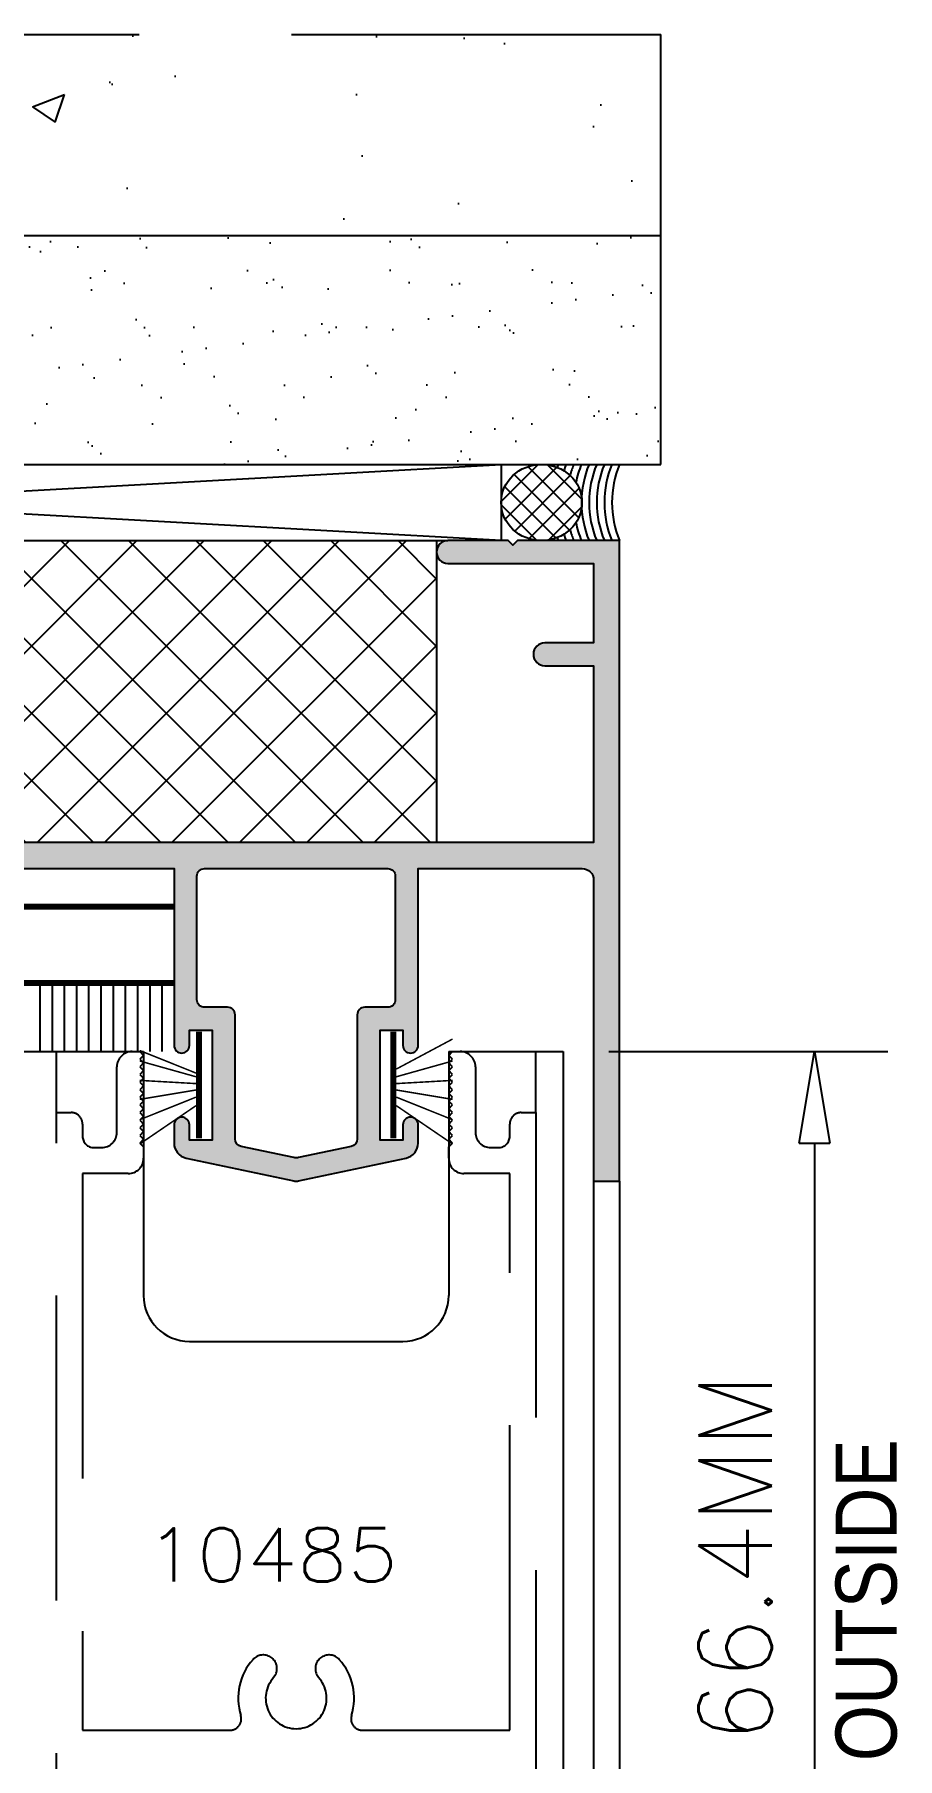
# Model space of a CAD drawing. Header units: centimetres. Extents: x -10126 to 3518, y -12053 to -9298.
# Drawn here: x 256.3 to 426, y -11033.3 to -10694.2 of the extents above; entities that cross this region are included whole.
import ezdxf

# ---------------------------------------------------------------- set-up
doc = ezdxf.new("R2010")
doc.units = ezdxf.units.CM
doc.header["$LTSCALE"] = 100
doc.header["$MEASUREMENT"] = 0
doc.header["$PDMODE"] = 1
for name, pattern in [('CENTER', [2, 1.25, -0.25, 0.25, -0.25]), ('DASHED', [0.75, 0.5, -0.25]), ('HIDDEN', [0.375, 0.25, -0.125])]:
    doc.linetypes.add(name, pattern=pattern)
doc.layers.add('DEFPOINT', color=7, linetype='Continuous', plot=False)
doc.layers.add('TEXT', color=3, linetype='Continuous')
doc.layers.add('WINDOW', color=1, linetype='Continuous')
doc.layers.get('0').freeze()
doc.styles.add('ALUM18', font='romans.shx', dxfattribs={"width": 0.8, "height": 18})
doc.styles.add('ART', font='arial.ttf')
doc.styles.add('ROMANS', font='romans')
doc.dimstyles.new('ALUM18', dxfattribs={"dimtxt": 18, "dimasz": 25, "dimexe": 12, "dimexo": 12, "dimgap": 7, "dimtad": 1, "dimlfac": 0.2, "dimdsep": 46, "dimtxsty": 'ALUM18', "dimblk1": 'CLOSEDBLANK', "dimblk2": 'CLOSEDBLANK', "dimsah": 1, "dimcen": 2.5, "dimclrd": 1, "dimclre": 1, "dimclrt": 3, "dimadec": 0, "dimazin": 0, "dimtfac": 1, "dimtofl": 0, "dimtmove": 1, "dimatfit": 3, "dimldrblk": 'CLOSEDBLANK', "dimfxl": 1, "dimtolj": 1, "dimtzin": 0, "dimarcsym": 0})

# ---------------------------------------------------------------- blocks, each defined once
blk = doc.blocks.new('_CLOSEDBLANK')
at = {"color": 0, "linetype": 'ByBlock'}
for p, q in [((-1, 0.1666666666666667), (0, 0)), ((-1, 0.1666666666666667), (-1, -0.1666666666666667)), ((0, 0), (-1, -0.1666666666666667))]:
    blk.add_line(p, q, dxfattribs=at)
blk = doc.blocks.new('*D34')
at = {"color": 1, "lineweight": -2, "transparency": 16777216}
for p, q in [((644.5716616525024, 406.6894504939882), (690.2655237016445, 406.6894504939882)), ((678.2655237016445, 391.6894504939882), (678.2655237016444, 255.6894504939737)), ((641.9624285940954, 240.6894504939737), (690.2655237016444, 240.6894504939737))]:
    blk.add_line(p, q, dxfattribs=at)
at = {"layer": 'DEFPOINT', "color": 0, "transparency": 16777216}
for p in [(632.5716616525024, 406.6894504939883, -500), (629.9624285940954, 240.6894504939737, -500), (678.2655237016444, 240.6894504939737)]:
    blk.add_point(p, dxfattribs=at)
at = {"color": 1, "lineweight": -2, "transparency": 16777216, "xscale": 15, "yscale": 15, "zscale": 15}
for p, rotation in [((678.2655237016445, 406.6894504939882), 90), ((678.2655237016444, 240.6894504939737), 270)]:
    blk.add_blockref('_CLOSEDBLANK', p, dxfattribs=dict(at, rotation=rotation))
at = {"color": 3, "transparency": 16777216, "insert": (665.2655237016444, 323.689450493981), "char_height": 12, "attachment_point": 5, "rotation": 90, "style": 'ROMANS'}
blk.add_mtext('\\A1;66.4MM', dxfattribs=at)
blk = doc.blocks.new('A$C53B12845')
h = blk.add_hatch()
h.set_pattern_fill('AR-SAND', color=256, scale=7.5, angle=-1.343291549938327e-14, style=0)
h.set_pattern_definition([(37.49999999999999, (-781.2439434363332, 67.65433417703389), (-0.4724501858220578, 14.45117826759869), [0, -11.4, 0, -12.75, 0, -12.1875]), (7.499999999999985, (-781.2439434363332, 67.65433417703389), (13.27332528950796, 21.16609548922305), [0, -6.149999999999999, 0, -10.275, 0, -3.9375]), (327.5, (-790.4689434363681, 67.65433417703389), (23.35606396313622, 0.04244290152722826), [0, -3.749999999999999, 0, -13.5, 0, -17.62499999999999]), (317.4999999999999, (-790.4689434363681, 67.65433417703389), (22.5459495342922, 6.582566737006863), [0, -1.875, 0, -8.85, 0, -10.125])])
h.paths.add_polyline_path([(430.0716616525024, 540.4394504939883), (430.0716616525024, 573.4067679920881), (392.5716616525024, 573.4067679920881), (392.5716616525024, 502.9394504939883), (537.0716616525024, 502.9394504939883), (537.0716616525024, 540.4394504939883)])
h.paths.add_polyline_path([(653.0709773457784, 502.9394504939883), (653.0709773457784, 540.4394504939883), (537.0716616525024, 540.4394504939883), (537.0716616525024, 502.9394504939883)])
h = blk.add_hatch()
h.set_pattern_fill('AR-CONC', color=256, scale=7.5, angle=-1.343291549938327e-14, style=0)
h.set_pattern_definition([(49.99999999999997, (-781.2439434363332, 67.65433417703389), (53.79451369505651, -4.706410123694646), [5.625, -61.875]), (355, (-781.2439434363332, 67.65433417703389), (-10.40635002097499, 56.41441002750089), [4.5, -49.49999999999999]), (100.4513999999999, (-776.7610674363386, 67.26213367702803), (43.38820362855164, 51.70796565457152), [4.780514249999952, -52.58565839999959]), (46.1842, (-781.2439434363332, 82.65433417703389), (80.04307864692333, -12.41392607467637), [8.4375, -92.8125]), (96.63559999999993, (-774.5736875613511, 81.61983615202553), (70.09970291615276, 73.05884031753313), [7.170771599999905, -78.8784749999985]), (351.1841999999999, (-781.2439434363332, 82.65433417703389), (70.09964588502204, 73.05889506939933), [6.749999999999954, -74.24999999999926]), (20.99999999999998, (-773.7439434363332, 78.90433417703389), (44.76802890888462, -30.19641679990042), [5.624999999999998, -61.87499999999999]), (326, (-773.7439434363332, 78.90433417703389), (18.24864989411864, 54.38625337851397), [4.5, -49.49999999999999]), (71.45139999999999, (-770.0132759613625, 76.38796372703291), (63.01669714361176, 24.18978725324641), [4.78051425, -52.58565839999999]), (37.49999999999999, (-781.2439434363332, 67.65433417703389), (0.9119891487968059, 24.96703903734836), [0, -48.9, 0, -50.25, 0, -49.6875]), (7.499999999999985, (-781.2439434363332, 67.65433417703389), (19.73021530816115, 29.58087839117702), [0, -28.65, 0, -47.77499999999999, 0, -18.9375]), (327.5, (-797.9689434363681, 67.65433417703389), (40.03668271293068, -1.691615380078494), [0, -18.74999999999999, 0, -58.49999999999999, 0, -77.62499999999997]), (317.4999999999999, (-805.4689434363681, 67.65433417703389), (43.73896270067897, 7.507873674923813), [0, -24.375, 0, -38.84999999999999, 0, -55.12499999999999])])
h.paths.add_polyline_path([(430.0716616525024, 540.4394504939883), (653.0709773457784, 540.4394504939883), (653.0709773457784, 573.4067679920881), (430.0716616525024, 573.4067679920881)])
h = blk.add_hatch(color=256)
edge = h.paths.add_edge_path(flags=16)
edge.add_line((578.3216616525024, 436.6894504939883), (608.3216616525024, 436.6894504939883))
edge.add_arc((608.3216616525024, 435.4394504939883), 1.25, 0, 90, ccw=False)
edge.add_line((609.5716616525024, 435.4394504939883), (609.5716616525024, 415.1894504939883))
edge.add_arc((608.3216616525024, 415.1894504939883), 1.25, -90, 0, ccw=False)
edge.add_line((608.3216616525024, 413.9394504939883), (604.5716616525024, 413.9394504939883))
edge.add_arc((604.5716616525024, 412.6894504939883), 1.25, 90, 180)
edge.add_line((603.3216616525024, 412.6894504939883), (603.3216616525024, 392.3691347659369))
edge.add_arc((602.0716616524967, 392.369134765946), 1.250000000005684, 281.99999993586124, 359.9999999995831, ccw=False)
edge.add_line((602.3315512646514, 391.1464502647323), (593.71149602902, 389.3142009729236))
edge.add_arc((593.3216616107499, 391.1482277247594), 1.875000000031297, 257.9999999369043, 281.99999993690653, ccw=False)
edge.add_line((592.9318271884404, 389.3142009737821), (584.3117720376176, 391.1464502685303))
edge.add_arc((584.5716616525066, 392.3691347691613), 1.250000000004194, 179.9999999997212, 257.9999999359941, ccw=False)
edge.add_line((583.3216616525024, 392.3691347691674), (583.3216616525024, 412.6894504939883))
edge.add_arc((582.0716616525024, 412.6894504939883), 1.25, 0, 90)
edge.add_line((582.0716616525024, 413.9394504939883), (578.3216616525024, 413.9394504939883))
edge.add_arc((578.3216616525024, 415.1894504939883), 1.25, 180, 270, ccw=False)
edge.add_line((577.0716616525024, 415.1894504939883), (577.0716616525024, 435.4394504939883))
edge.add_arc((578.3216616525024, 435.4394504939883), 1.25, 90, 180, ccw=False)
edge = h.paths.add_edge_path()
edge.add_arc((410.5716616525024, 398.5644504939846), 3.125000000000123, 132.8436430435943, 407.1563569564058)
edge.add_line((412.6966616525024, 400.8557383414627), (412.6966616525024, 434.8144504939883))
edge.add_arc((414.5716616525042, 434.8144504939901), 1.875000000001819, 90.00000000005548, 180.0000000000556, ccw=False)
edge.add_line((414.5716616525024, 436.6894504939919), (460.8216616525024, 436.6894504939883))
edge.add_line((460.8216616525024, 436.6894504939883), (460.8216616525024, 407.6894504939883))
edge.add_arc((462.0716616525024, 407.6894504939883), 1.25, 180, 360)
edge.add_line((463.3216616525024, 407.6894504939883), (463.3216616525024, 410.1894504939883))
edge.add_line((463.3216616525024, 410.1894504939883), (467.0716616525024, 410.1894504939883))
edge.add_line((467.0716616525024, 410.1894504939883), (467.0716616525024, 392.1894504939883))
edge.add_line((467.0716616525024, 392.1894504939883), (463.3216616525024, 392.1894504939883))
edge.add_line((463.3216616525024, 392.1894504939883), (463.3216616525024, 394.6894504939883))
edge.add_arc((462.0716616525024, 394.6894504939883), 1.25, 0, 180)
edge.add_line((460.8216616525024, 394.6894504939883), (460.8216616525024, 391.6731531950099))
edge.add_arc((463.3216616524831, 391.673153194977), 2.49999999998073, 179.9999999992444, 257.9999999992438)
edge.add_line((462.8018824254104, 389.2277841931682), (480.4318272322125, 385.4804237426179))
edge.add_arc((480.8216616525252, 387.3144504940221), 1.875000000033875, 257.9999999993034, 269.9999999993034)
edge.add_arc((480.8216616524796, 387.3144504940221), 1.875000000033879, 270.0000000006966, 282.0000000006965)
edge.add_line((481.2114960727922, 385.4804237426179), (498.8414408795361, 389.2277841931682))
edge.add_arc((498.3216616524925, 391.673153195013), 2.500000000009854, 281.9999999999323, 359.9999999999309)
edge.add_line((500.8216616525024, 391.6731531950099), (500.8216616525024, 394.6894504939883))
edge.add_arc((499.5716616525024, 394.6894504939883), 1.25, 0, 180)
edge.add_line((498.3216616525024, 394.6894504939883), (498.3216616525024, 392.1894504939883))
edge.add_line((498.3216616525024, 392.1894504939883), (494.5716616525024, 392.1894504939883))
edge.add_line((494.5716616525024, 392.1894504939883), (494.5716616525024, 410.1894504939883))
edge.add_line((494.5716616525024, 410.1894504939883), (498.3216616525024, 410.1894504939883))
edge.add_line((498.3216616525024, 410.1894504939883), (498.3216616525024, 407.6894504939883))
edge.add_arc((499.5716616525024, 407.6894504939883), 1.25, 180, 360)
edge.add_line((500.8216616525024, 407.6894504939883), (500.8216616525024, 436.6894504939883))
edge.add_line((500.8216616525024, 436.6894504939883), (573.3216616525024, 436.6894504939883))
edge.add_line((573.3216616525024, 436.6894504939883), (573.3216616525024, 407.6894504939883))
edge.add_arc((574.5716616525024, 407.6894504939883), 1.25, 180, 360)
edge.add_line((575.8216616525024, 407.6894504939883), (575.8216616525024, 410.1894504939883))
edge.add_line((575.8216616525024, 410.1894504939883), (579.5716616525024, 410.1894504939883))
edge.add_line((579.5716616525024, 410.1894504939883), (579.5716616525024, 392.1894504939883))
edge.add_line((579.5716616525024, 392.1894504939883), (575.8216616525024, 392.1894504939883))
edge.add_line((575.8216616525024, 392.1894504939883), (575.8216616525024, 394.6894504939883))
edge.add_arc((574.5716616525024, 394.6894504939883), 1.25, 0, 180)
edge.add_line((573.3216616525024, 394.6894504939883), (573.3216616525024, 391.6731531950099))
edge.add_arc((575.8216616524829, 391.6731531949769), 2.49999999998056, 179.9999999992431, 257.9999999992474)
edge.add_line((575.3018824254104, 389.2277841931682), (592.9318272322125, 385.4804237426179))
edge.add_arc((593.3216616525252, 387.3144504940221), 1.875000000033886, 257.9999999993017, 269.9999999993017)
edge.add_arc((593.3216616524795, 387.3144504940221), 1.875000000033879, 270.0000000006983, 282.0000000006983)
edge.add_line((593.7114960727922, 385.4804237426179), (611.3414408795361, 389.2277841931682))
edge.add_arc((610.8216616524926, 391.6731531950129), 2.500000000009787, 281.9999999999313, 359.9999999999322)
edge.add_line((613.3216616525024, 391.6731531950099), (613.3216616525024, 394.6894504939883))
edge.add_arc((612.0716616525024, 394.6894504939883), 1.25, 0, 180)
edge.add_line((610.8216616525024, 394.6894504939883), (610.8216616525024, 392.1894504939883))
edge.add_line((610.8216616525024, 392.1894504939883), (607.0716616525024, 392.1894504939883))
edge.add_line((607.0716616525024, 392.1894504939883), (607.0716616525024, 410.1894504939883))
edge.add_line((607.0716616525024, 410.1894504939883), (610.8216616525024, 410.1894504939883))
edge.add_line((610.8216616525024, 410.1894504939883), (610.8216616525024, 407.6894504939883))
edge.add_arc((612.0716616525024, 407.6894504939883), 1.25, 180, 360)
edge.add_line((613.3216616525024, 407.6894504939883), (613.3216616525024, 436.6894504939883))
edge.add_line((613.3216616525024, 436.6894504939883), (640.1966616525024, 436.6894504939883))
edge.add_arc((640.1966616525042, 434.8144504939901), 1.874999999998181, 5.559286364587024e-11, 90.00000000005548, ccw=False)
edge.add_line((642.0716616525024, 434.8144504939919), (642.0716616525024, 385.4394504939919))
edge.add_line((642.0716616525024, 385.4394504939919), (646.3216616525024, 385.4394504939919))
edge.add_line((646.3216616525024, 385.4394504939919), (646.3216616525024, 490.4394504939883))
edge.add_line((646.3216616525024, 490.4394504939883), (629.5716616525024, 490.4394504939883))
edge.add_line((629.5716616525024, 490.4394504939883), (628.8216616525024, 489.6894504939883))
edge.add_line((628.8216616525024, 489.6894504939883), (628.0716616525024, 490.4394504939883))
edge.add_line((628.0716616525024, 490.4394504939883), (618.1966616525024, 490.4394504939883))
edge.add_arc((618.1966616525024, 488.5644504939883), 1.875, 90, 270)
edge.add_line((618.1966616525024, 486.6894504939883), (642.0716616525024, 486.6894504939883))
edge.add_line((642.0716616525024, 486.6894504939883), (642.0716616525024, 473.6887457171615))
edge.add_line((642.0716616525024, 473.6887457171615), (634.0716616525024, 473.6887457171579))
edge.add_arc((634.0716616525024, 471.8137457171579), 1.875, 90, 270)
edge.add_line((634.0716616525024, 469.9387457171579), (642.0716616525024, 469.9387457171615))
edge.add_line((642.0716616525024, 469.9387457171615), (642.0716616525024, 440.9394504939919))
edge.add_line((642.0716616525024, 440.9394504939919), (388.0716616525024, 440.9394504939883))
edge.add_line((388.0716616525024, 440.9394504939883), (388.0716616525024, 469.9394504939883))
edge.add_line((388.0716616525024, 469.9394504939883), (396.0716616525024, 469.9394504939883))
edge.add_arc((396.0716616525024, 471.8144504939883), 1.875, 270, 450)
edge.add_line((396.0716616525024, 473.6894504939883), (388.0716616525024, 473.6894504939883))
edge.add_line((388.0716616525024, 473.6894504939883), (388.0716616525024, 486.6894504939883))
edge.add_line((388.0716616525024, 486.6894504939883), (411.9466616525024, 486.6894504939883))
edge.add_arc((411.9466616525024, 488.5644504939883), 1.875, 270, 450)
edge.add_line((411.9466616525024, 490.4394504939883), (402.0716616525024, 490.4394504939883))
edge.add_line((402.0716616525024, 490.4394504939883), (401.3216616525024, 489.6894504939883))
edge.add_line((401.3216616525024, 489.6894504939883), (400.5716616525024, 490.4394504939883))
edge.add_line((400.5716616525024, 490.4394504939883), (388.0716616525024, 490.4394504939883))
edge.add_line((388.0716616525024, 490.4394504939883), (388.0716616525024, 561.6894504939883))
edge.add_line((388.0716616525024, 561.6894504939883), (392.5716616525024, 561.6894504939883))
edge.add_line((392.5716616525024, 561.6894504939883), (392.5716616525024, 565.4394504939883))
edge.add_line((392.5716616525024, 565.4394504939883), (383.8216616525024, 565.4394504939883))
edge.add_line((383.8216616525024, 565.4394504939883), (383.8216616525024, 385.4394504939883))
edge.add_line((383.8216616525024, 385.4394504939883), (388.0716616525024, 385.4394504939883))
edge.add_line((388.0716616525024, 385.4394504939883), (388.0716616525024, 434.8144504939883))
edge.add_arc((389.9466616525024, 434.8144504939883), 1.875, 90, 180, ccw=False)
edge.add_line((389.9466616525024, 436.6894504939883), (406.5716616525024, 436.6894504939883))
edge.add_arc((406.5716616525024, 434.8144504939883), 1.875, 0, 90, ccw=False)
edge.add_line((408.4466616525024, 434.8144504939883), (408.4466616525024, 400.8557383414627))
edge = h.paths.add_edge_path(flags=16)
edge.add_line((465.8216616525024, 436.6894504939883), (495.8216616525024, 436.6894504939883))
edge.add_arc((495.8216616525024, 435.4394504939883), 1.25, 0, 90, ccw=False)
edge.add_line((497.0716616525024, 435.4394504939883), (497.0716616525024, 415.1894504939883))
edge.add_arc((495.8216616525024, 415.1894504939883), 1.25, -90, 0, ccw=False)
edge.add_line((495.8216616525024, 413.9394504939883), (492.0716616525024, 413.9394504939883))
edge.add_arc((492.0716616525024, 412.6894504939883), 1.25, 90, 180)
edge.add_line((490.8216616525024, 412.6894504939883), (490.8216616525024, 392.3691347659369))
edge.add_arc((489.5716616524967, 392.369134765946), 1.250000000005627, 281.9999999358587, 359.9999999995831, ccw=False)
edge.add_line((489.8315512646514, 391.1464502647323), (481.2114960290201, 389.3142009729236))
edge.add_arc((480.8216616107498, 391.1482277247594), 1.875000000031308, 257.99999993690597, 281.99999993690824, ccw=False)
edge.add_line((480.4318271884404, 389.3142009737821), (471.8117720376176, 391.1464502685303))
edge.add_arc((472.0716616525066, 392.3691347691613), 1.250000000004194, 179.9999999997212, 257.9999999359941, ccw=False)
edge.add_line((470.8216616525024, 392.3691347691674), (470.8216616525024, 412.6894504939883))
edge.add_arc((469.5716616525024, 412.6894504939883), 1.25, 0, 90)
edge.add_line((469.5716616525024, 413.9394504939883), (465.8216616525024, 413.9394504939883))
edge.add_arc((465.8216616525024, 415.1894504939883), 1.25, 180, 270, ccw=False)
edge.add_line((464.5716616525024, 415.1894504939883), (464.5716616525024, 435.4394504939883))
edge.add_arc((465.8216616525024, 435.4394504939883), 1.25, 90, 180, ccw=False)
h = blk.add_hatch()
h.set_pattern_fill('U', color=11, scale=2.5, angle=135, style=0, double=1, pattern_type=0)
h.set_pattern_definition([(135, (632.7615744057402, 1055.811868803841), (-1.767766952966369, -1.767766952966368), []), (225, (632.7615744057402, 1055.811868803841), (1.767766952966368, -1.767766952966369), [])])
edge = h.paths.add_edge_path()
edge.add_ellipse((633.530479390145, 496.6894504939883), major_axis=(6.621351464467584, -6.662547242537578e-15), ratio=0.94391606208183, start_angle=0, end_angle=360)
h = blk.add_hatch()
h.set_pattern_fill('ANSI37', color=4, scale=62.5, angle=-1.343291549938327e-14, style=0)
h.set_pattern_definition([(44.99999999999999, (-781.2439434363332, 47.75257148855962), (-5.524271728019901, 5.524271728019904), []), (135, (-781.2439434363332, 47.75257148855962), (-5.524271728019904, -5.524271728019901), [])])
h.paths.add_polyline_path([(537.0716616525606, 440.9394504939955), (537.0716616526188, 490.4394504939955), (413.8216616525024, 490.4394504939919), (413.8216616525024, 440.9394504939919)])
h.paths.add_polyline_path([(537.0716616525024, 490.439450493981), (537.0716616524442, 440.9394504939883), (616.3216616525024, 440.9394504939883), (616.3216616525024, 490.4394504939883)])
h.paths.add_polyline_path([(435.8763432727137, 449.5151118115937), (481.5013432727137, 449.5151118115937), (481.5013432727137, 462.6401118115937), (435.8763432727137, 462.6401118115937)], flags=24)
at = {"color": 1, "linetype": 'CENTER'}
for p in [(392.5716616525024, 573.4067679920881), (653.0709773457784, 502.9394504939883)]:
    blk.add_line(p, (653.0709773457784, 573.4067679920881), dxfattribs=at)
at = {"color": 4}
blk.add_line((430.0716616525024, 540.4394504939883), (653.0709773457784, 540.4394504939883), dxfattribs=at)
at = {"color": 6}
blk.add_line((392.5716616525024, 502.9394504939883), (653.0709773457784, 502.9394504939883), dxfattribs=at)
at = {"color": 1}
for p, q in [((626.9091279256099, 490.4394504939883), (403.2341953792784, 502.9394504939883)), ((403.2341953792784, 490.4394504939883), (626.9091279256099, 502.9394504939883)), ((551.3216616525024, 417.9394504939883), (551.3216616525024, 406.6894504939883)), ((553.3216616525024, 417.9394504939883), (553.3216616525024, 406.6894504939883)), ((555.3216616525024, 417.9394504939883), (555.3216616525024, 406.6894504939883)), ((557.3216616525024, 417.9394504939883), (557.3216616525024, 406.6894504939883)), ((559.3216616525024, 417.9394504939883), (559.3216616525024, 406.6894504939883)), ((561.3216616525024, 417.9394504939883), (561.3216616525024, 406.6894504939883)), ((563.3216616525024, 417.9394504939883), (563.3216616525024, 406.6894504939883)), ((565.3216616525024, 417.9394504939883), (565.3216616525024, 406.6894504939883)), ((567.3216616525024, 417.9394504939883), (567.3216616525024, 406.6894504939883)), ((569.3216616525024, 417.9394504939883), (569.3216616525024, 406.6894504939883)), ((571.3216616525024, 417.9394504939883), (571.3216616525024, 406.6894504939883)), ((529.5716616525024, 406.6894504939883), (568.3216616525024, 406.6894504939883)), ((554.0716616525024, 396.6894504939883), (554.0716616525024, 406.6894504939883)), ((568.3216616525024, 406.6894504939883), (568.3216616525024, 366.6894504939883)), ((618.3216616525024, 406.6894504939883), (618.3216616525024, 366.6894504939883)), ((618.3216616525024, 406.6894504939883), (637.0716616525024, 406.6894504939883)), ((637.0716616525024, 406.6894504939883), (637.0716616525024, 199.5172380911717)), ((642.0716616525024, 385.4394504939919), (642.0716616525024, 199.5172380911754)), ((646.3216616525024, 385.4394504939919), (646.3216616525024, 199.5172380911754)), ((575.8216616525024, 359.1894504939883), (610.8216616525024, 359.1894504939883))]:
    blk.add_line(p, q, dxfattribs=at)
for p, q in [((626.9091279256099, 502.9394504939883), (626.9091279256099, 490.4394504939883)), ((408.8216616525024, 490.4394504939883), (618.1966616525024, 490.4394504939883)), ((616.3216616525024, 490.4394504939883), (616.3216616525024, 440.9394504939883))]:
    blk.add_line(p, q)
at = {"color": 1, "linetype": 'HIDDEN'}
blk.add_line((632.5716616525024, 396.6894504939883), (632.5716616525024, 406.6894504939883), dxfattribs=at)
at = {"color": 7}
blk.add_lwpolyline([(500.8216616525024, 436.6894504939883), (573.3216616525024, 436.6894504939883), (573.3216616525024, 407.6894504939883, 1), (575.8216616525024, 407.6894504939883), (575.8216616525024, 410.1894504939883), (579.5716616525024, 410.1894504939883), (579.5716616525024, 392.1894504939883), (575.8216616525024, 392.1894504939883), (575.8216616525024, 394.6894504939883, 1), (573.3216616525024, 394.6894504939883), (573.3216616525024, 391.6731531950099, 0.3541185725307144), (575.3018824254104, 389.2277841931682), (592.9318272322125, 385.4804237426179, 0.05240777928304118), (593.3216616525024, 385.4394504939883, 0.05240777928304118), (593.7114960727922, 385.4804237426179), (611.3414408795361, 389.2277841931682, 0.3541185725307029), (613.3216616525024, 391.6731531950099), (613.3216616525024, 394.6894504939883, 1), (610.8216616525024, 394.6894504939883), (610.8216616525024, 392.1894504939883), (607.0716616525024, 392.1894504939883), (607.0716616525024, 410.1894504939883), (610.8216616525024, 410.1894504939883), (610.8216616525024, 407.6894504939883, 1), (613.3216616525024, 407.6894504939883), (613.3216616525024, 436.6894504939883), (640.1966616525024, 436.6894504939883, -0.4142135623730951), (642.0716616525024, 434.8144504939919), (642.0716616525024, 385.4394504939919), (646.3216616525024, 385.4394504939919), (646.3216616525024, 490.4394504939883), (629.5716616525024, 490.4394504939883), (628.8216616525024, 489.6894504939883), (628.0716616525024, 490.4394504939883), (618.1966616525024, 490.4394504939883, 1), (618.1966616525024, 486.6894504939883), (642.0716616525024, 486.6894504939883), (642.0716616525024, 473.6887457171615), (634.0716616525024, 473.6887457171579, 1), (634.0716616525024, 469.9387457171579), (642.0716616525024, 469.9387457171615), (642.0716616525024, 440.9394504939919), (388.0716616525024, 440.9394504939883)], format="xyb", dxfattribs=at)
blk.add_lwpolyline([(578.3216616525024, 436.6894504939883), (608.3216616525024, 436.6894504939883, -0.4142135623730955), (609.5716616525024, 435.4394504939883), (609.5716616525024, 415.1894504939883, -0.4142135623730992), (608.3216616525024, 413.9394504939883), (604.5716616525024, 413.9394504939883, 0.4142135623730984), (603.3216616525024, 412.6894504939883), (603.3216616525024, 392.3691347659369, -0.3541185728436177), (602.3315512646514, 391.1464502647323), (593.71149602902, 389.3142009729236, -0.1051042352656856), (592.9318271884404, 389.3142009737821), (584.3117720376176, 391.1464502685303, -0.3541185722177677), (583.3216616525024, 392.3691347691674), (583.3216616525024, 412.6894504939883, 0.4142135623730917), (582.0716616525024, 413.9394504939883), (578.3216616525024, 413.9394504939883, -0.4142135623730909), (577.0716616525024, 415.1894504939883), (577.0716616525024, 435.4394504939883, -0.4142135623730944)], format="xyb", close=True, dxfattribs=at)
at = {"color": 1, "const_width": 1}
for points in [[(573.3216616525024, 430.4394504939883), (500.8216616525024, 430.4394504939883)], [(573.3216616525024, 417.9394504939883), (500.8216616525024, 417.9394504939883)]]:
    blk.add_lwpolyline(points, dxfattribs=at)
at = {"color": 11}
for points, const_width in [([(577.4128047661216, 409.9394504939883), (577.4128047661216, 392.4394504939883)], 1), ([(609.230518538825, 409.9394504939883), (609.230518538825, 392.4394504939883)], 1), ([(567.6966616525024, 406.859741794502), (576.9128047661216, 403.1599880304457)], 0.25), ([(618.9466616525024, 408.7350621172409), (609.730518538825, 403.8183301852296)], 0.25), ([(567.6966616525024, 405.1409080177582), (576.9128047661216, 402.5563124459622)], 0.25), ([(618.9466616525024, 405.1409080177582), (609.730518538825, 402.5563124459622)], 0.25), ([(567.6966616525024, 401.9630949890743), (576.9128047661216, 401.4394504939883)], 0.25), ([(618.9466616525024, 401.9630949890743), (609.730518538825, 401.4394504939883)], 0.25), ([(567.6966616525024, 398.855485900076), (576.9128047661216, 400.3909344347958)], 0.25), ([(567.6966616525024, 395.5191591934599), (576.9128047661216, 399.2189129575163)], 0.25), ([(618.9466616525024, 398.855485900076), (609.730518538825, 400.3909344347958)], 0.25), ([(618.9466616525024, 395.5191591934599), (609.730518538825, 399.2189129575163)], 0.25), ([(567.6966616525024, 391.5379829690537), (576.9128047661216, 397.8216112036062)], 0.25), ([(618.9466616525024, 391.5379829690537), (609.730518538825, 397.8216112036062)], 0.25)]:
    blk.add_lwpolyline(points, dxfattribs=dict(at, const_width=const_width))
at = {"color": 161, "linetype": 'DASHED'}
blk.add_lwpolyline([(554.0716616525024, 241.6894504939737), (554.0716616525024, 396.6894504939737), (556.4466616525024, 396.6894504939737, -0.4142135623730877), (558.3216616525024, 394.8144504939737), (558.3216616525024, 392.8144504939737, 0.4142135623730933), (560.1966616525024, 390.9394504939737), (561.4466616525024, 390.9394504939737, 0.4142135623730977), (563.9466616525024, 393.4394504939737), (563.9466616525024, 404.1894504939737, -0.4142135623730951), (566.4466616525024, 406.6894504939737), (567.6966616525024, 406.6894504939737), (568.3216616525024, 406.0644504939737), (567.6966616525024, 405.4394504939737), (568.3216616525024, 404.8144504939737), (567.6966616525024, 404.1894504939737), (568.3216616525024, 403.5644504939737), (567.6966616525024, 402.9394504939737), (568.3216616525024, 402.3144504939737), (567.6966616525024, 401.6894504939737), (568.3216616525024, 401.0644504939737), (567.6966616525024, 400.4394504939737), (568.3216616525024, 399.8144504939737), (567.6966616525024, 399.1894504939737), (568.3216616525024, 398.5644504939737), (567.6966616525024, 397.9394504939737), (568.3216616525024, 397.3144504939737), (567.6966616525024, 396.6894504939737), (568.3216616525024, 396.0644504939737), (567.6966616525024, 395.4394504939737), (568.3216616525024, 394.8144504939737), (567.6966616525024, 394.1894504939737), (568.3216616525024, 393.5644504939737), (567.6966616525024, 392.9394504939737), (568.3216616525024, 392.3144504939737), (567.6966616525024, 391.6894504939737), (568.3216616525024, 391.0644504939737), (568.3216616525024, 389.1894504939737, -0.4142135623730951), (565.8216616525024, 386.6894504939737), (558.3216616525024, 386.6894504939737), (558.3216616525024, 295.4394504939737), (582.458881161263, 295.4394504939737, 0.5054633634253575), (584.2494493741251, 297.870769175297, -0.2641165588683324), (586.252914785844, 307.03632513712, -0.8619805672245645), (589.9669025377079, 304.5835534084508), (589.6334614785446, 304.0654213879352, 0.6523223331062366), (593.3216616525024, 295.6894504939737, 0.6523223331062366), (597.0098618264019, 304.0654213879352), (596.6764207672968, 304.5835534084508, -0.8619805672245302), (600.3904085191025, 307.03632513712, -0.2641165588683388), (602.3938739308796, 297.870769175297, 0.5054633634253574), (604.1844421436836, 295.4394504939737), (628.3216616525024, 295.4394504939737), (628.3216616525024, 386.6894504939737), (620.8216616525024, 386.6894504939737, -0.4142135623730951), (618.3216616525024, 389.1894504939737), (618.3216616525024, 391.0644504939737), (618.9466616525024, 391.6894504939737), (618.3216616525024, 392.3144504939737), (618.9466616525024, 392.9394504939737), (618.3216616525024, 393.5644504939737), (618.9466616525024, 394.1894504939737), (618.3216616525024, 394.8144504939737), (618.9466616525024, 395.4394504939737), (618.3216616525024, 396.0644504939737), (618.9466616525024, 396.6894504939737), (618.3216616525024, 397.3144504939737), (618.9466616525024, 397.9394504939737), (618.3216616525024, 398.5644504939737), (618.9466616525024, 399.1894504939737), (618.3216616525024, 399.8144504939737), (618.9466616525024, 400.4394504939737), (618.3216616525024, 401.0644504939737), (618.9466616525024, 401.6894504939737), (618.3216616525024, 402.3144504939737), (618.9466616525024, 402.9394504939737), (618.3216616525024, 403.5644504939737), (618.9466616525024, 404.1894504939737), (618.3216616525024, 404.8144504939737), (618.9466616525024, 405.4394504939737), (618.3216616525024, 406.0644504939737), (618.9466616525024, 406.6894504939737), (620.1966616525024, 406.6894504939737, -0.4142135623730951), (622.6966616525024, 404.1894504939737), (622.6966616525024, 393.4394504939737, 0.4142135623730978), (625.1966616525024, 390.9394504939737), (626.4466616525024, 390.9394504939737, 0.4142135623730933), (628.3216616525024, 392.8144504939737), (628.3216616525024, 394.8144504939737, -0.4142135623730876), (630.1966616525024, 396.6894504939737), (632.5716616525024, 396.6894504939737), (632.5716616525024, 241.6894504939737, -0.4142135623730951)], format="xyb", dxfattribs=at)
at = {"color": 11}
for centre, start, end in [((650.0716616525024, 496.6894504939883), 157.3801350504203, 157.9800095580868), ((651.3216616525024, 496.6894504939883), 157.3801350504203, 159.2739269011764), ((652.5716616525024, 496.6894504939883), 157.3801350504203, 161.2837374664492), ((653.8216616525024, 496.6894504939883), 157.3801350504203, 164.1418327642828), ((655.0716616525024, 496.6894504939883), 157.3801350504203, 168.3107075176785), ((656.3216616525024, 496.6894504939883), 157.3801350504203, 202.6198649495797), ((657.5716616525024, 496.6894504939883), 157.3801350504203, 202.6198649495797), ((658.8216616525024, 496.6894504939883), 157.3801350504203, 202.6198649495797), ((660.0716616525024, 496.6894504939883), 157.3801350504203, 202.6198649495797), ((661.3216616525024, 496.6894504939883), 157.3801350504203, 202.6198649495797), ((653.8216616525024, 496.6894504939883), 195.8581672357172, 202.6198649495797), ((655.0716616525024, 496.6894504939883), 191.6892924822195, 202.6198649495797), ((650.0716616525024, 496.6894504939883), 202.0199904419133, 202.6198649495797), ((651.3216616525024, 496.6894504939883), 200.7260730988236, 202.6198649495797), ((652.5716616525024, 496.6894504939883), 198.7162625335508, 202.6198649495797)]:
    blk.add_arc(centre, 16.25000000000006, start, end, dxfattribs=at)
at = {"color": 1}
for centre, start, end in [((575.8216616525024, 366.6894504939883), 180, 270), ((610.8216616525024, 366.6894504939883), 270, 0)]:
    blk.add_arc(centre, 7.5, start, end, dxfattribs=at)
blk.add_ellipse((633.530479390145, 496.6894504939883), major_axis=(6.621351464467584, -6.662547242537578e-15), ratio=0.94391606208183)
at = {"style": 'ART', "width": 0.85}
blk.add_text('OUTSIDE', height=10, rotation=90, dxfattribs=at).set_placement((691.7170998915972, 290.3591017999606))
at = {"color": 2, "style": 'ROMANS', "width": 1.1}
blk.add_text('10485', height=8.75, dxfattribs=at).set_placement((568.7419728331442, 319.8055035855978))
dim = blk.add_linear_dim(base=(678.2655237016444, 240.6894504939737, 500.0000000000001), p1=(632.5716616525024, 406.6894504939883), p2=(629.9624285940954, 240.6894504939737), angle=90, text='66.4MM', dimstyle='ALUM18', override={"dimtxt": 12, "dimasz": 15, "dimlfac": 0.4, "dimtxsty": 'ROMANS'})
dim.commit()
dim.dimension.update_dxf_attribs({"geometry": '*D34', "text_midpoint": (665.2655237016444, 323.689450493981, 500.0000000000001)})
blk = doc.blocks.new('A$C036B1D05')
at = {"layer": 'WINDOW', "xscale": 1.200000000000728, "yscale": 1.200000000000728, "zscale": 1.200000000000728}
blk.add_blockref('A$C53B12845', (15.41075253840245, -1447.065942350449, 2.911458058197604e-07), dxfattribs=at)

msp = doc.modelspace()

# ---------------------------------------------------------------- block references
at = {"layer": 'TEXT'}
msp.add_blockref('A$C036B1D05', (-419.6008844464995, -9935.19878843075, -1.019010320292863e-06), dxfattribs=at)

doc.saveas('drawing.dxf')
